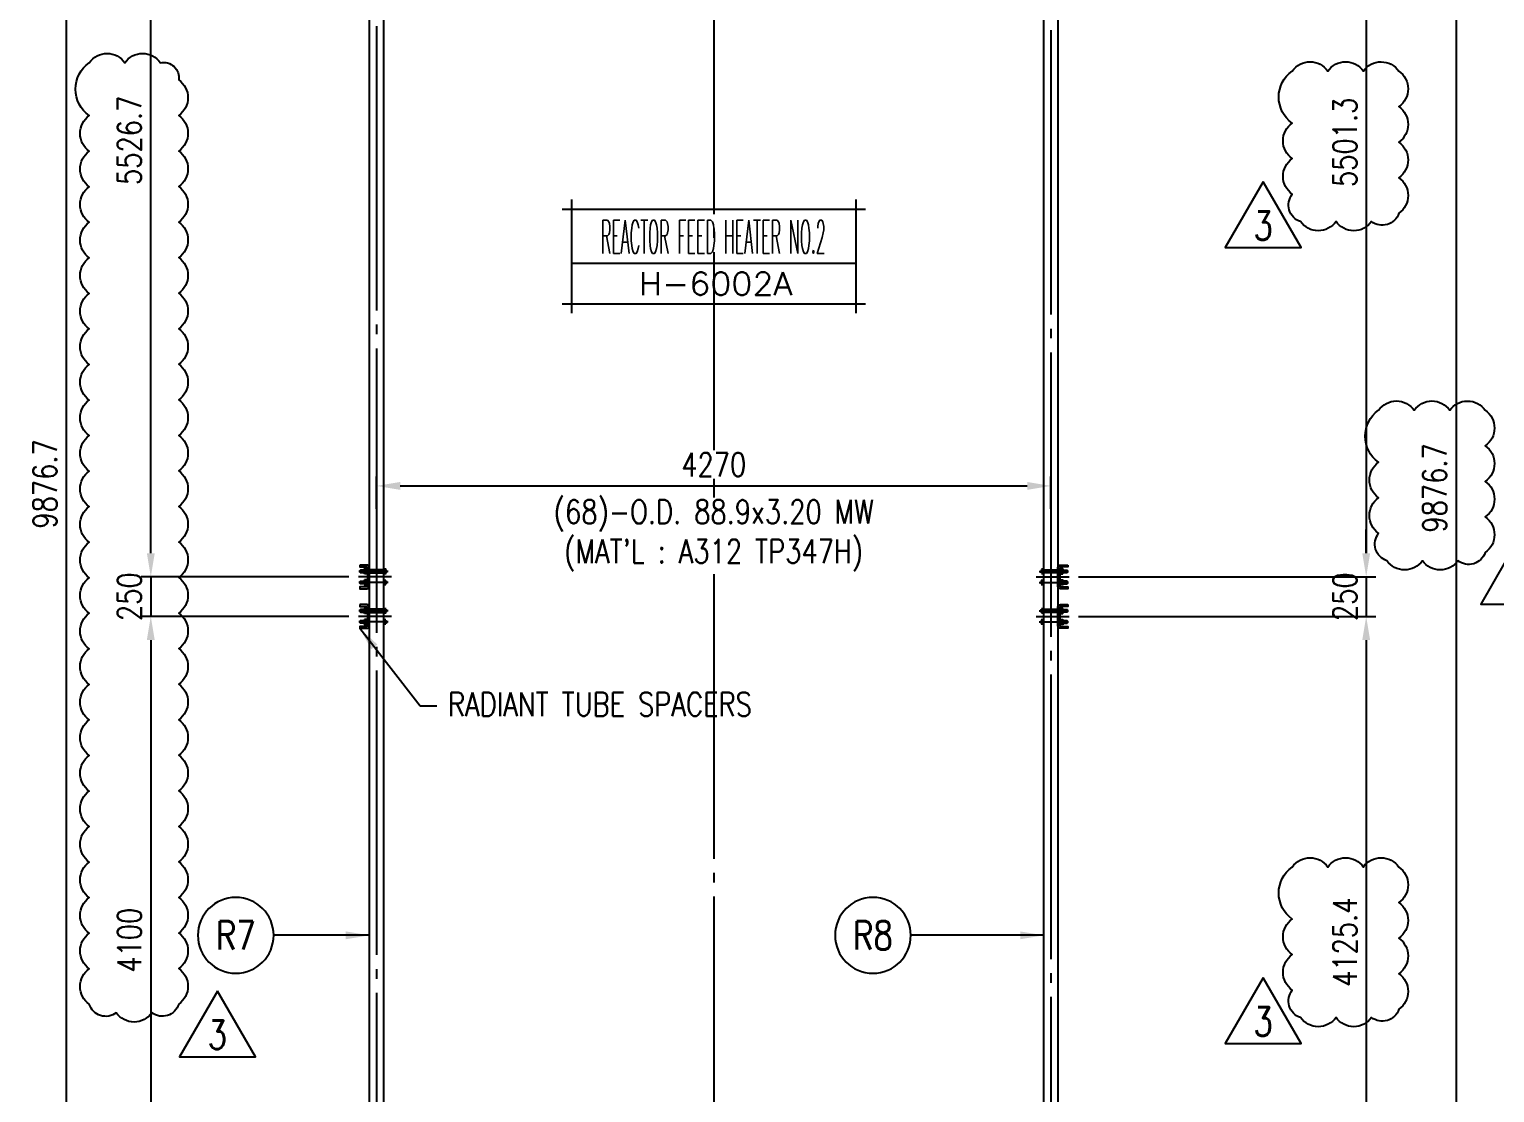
# Model space of a CAD drawing. Header units: millimetres. Extents: x 0 to 91981, y -132907 to 77676.
# Drawn here: x 21281 to 30559, y 50352 to 57083 of the extents above; entities that cross this region are included whole.
import ezdxf
from ezdxf.enums import TextEntityAlignment as Align

# ---------------------------------------------------------------- set-up
doc = ezdxf.new("R2010")
doc.units = ezdxf.units.MM
doc.header["$LTSCALE"] = 60
doc.linetypes.add('JNK-CENTER', pattern=[34, 30, -1.5, 1, -1.5])
for name, color, linetype in [('CEN-R', 1, 'JNK-CENTER'), ('CON-C', 4, 'Continuous'), ('CON-G', 3, 'Continuous'), ('CON-W', 7, 'Continuous'), ('CON-Y', 2, 'Continuous'), ('Dim-W', 7, 'Continuous'), ('LOGO-FRAME', 7, 'Continuous'), ('rev-2', 2, 'Continuous'), ('rev-3', 2, 'Continuous'), ('TXT-Y', 2, 'Continuous')]:
    doc.layers.add(name, color=color, linetype=linetype)
doc.layers.add('CONT-G', color=3, linetype='Continuous', lineweight=25)
doc.styles.add('SIMPLEX', font='simplex.shx', dxfattribs={"width": 0.8})
doc.dimstyles.new('DIM60', dxfattribs={"dimscale": 60, "dimtxt": 2.5, "dimasz": 2.5, "dimexe": 1, "dimexo": 1, "dimgap": 1, "dimtad": 1, "dimdsep": 46, "dimtxsty": 'SIMPLEX', "dimcen": 0, "dimclrd": 256, "dimclre": 256, "dimclrt": 2, "dimadec": 1, "dimazin": 2, "dimtfac": 1, "dimtix": 1, "dimtmove": 2, "dimatfit": 2, "dimfxl": 1, "dimarcsym": 1})
doc.dimstyles.new('DIM_60', dxfattribs={"dimscale": 60, "dimtxt": 2.5, "dimasz": 2.5, "dimexe": 1, "dimexo": 1, "dimgap": 1, "dimtad": 1, "dimdec": 4, "dimdsep": 46, "dimtxsty": 'SIMPLEX', "dimcen": 2.5, "dimclrd": 7, "dimclre": 7, "dimclrt": 2, "dimadec": 4, "dimazin": 2, "dimtfac": 1, "dimtdec": 4, "dimtmove": 0, "dimatfit": 2, "dimfxl": 0.18, "dimtolj": 1, "dimtzin": 0, "dimarcsym": 1})

# ---------------------------------------------------------------- blocks, each defined once
blk = doc.blocks.new('*D884')
at = {"layer": 'DEFPOINTS', "color": 0, "transparency": 16777216}
for p in [(23435.3, 59143.4), (21514.7, 49266.7), (23435.3, 49266.7)]:
    blk.add_point(p, dxfattribs=at)
at = {"layer": 'Dim-W', "linetype": 'ByBlock', "lineweight": -2, "transparency": 16777216}
for p, q in [((23375.3, 59143.4), (21454.7, 59143.4)), ((21514.7, 58993.4), (21514.7, 49416.7)), ((23375.3, 49266.7), (21454.7, 49266.7))]:
    blk.add_line(p, q, dxfattribs=at)
at = {"layer": 'Dim-W', "transparency": 16777216}
for points in [[(21489.7, 58993.4), (21539.7, 58993.4), (21514.7, 59143.4)], [(21489.7, 49416.7), (21539.7, 49416.7), (21514.7, 49266.7)]]:
    blk.add_solid(points, dxfattribs=at)
at = {"layer": 'Dim-W', "color": 2, "transparency": 16777216, "insert": (21379.7, 54205), "char_height": 150, "attachment_point": 5, "rotation": 90, "style": 'SIMPLEX'}
blk.add_mtext('9876.7', dxfattribs=at)
blk = doc.blocks.new('*D888')
at = {"layer": 'DEFPOINTS', "color": 0, "transparency": 16777216}
for p in [(27749.7, 54192.6), (23479.7, 53988.6), (27749.7, 53988.6)]:
    blk.add_point(p, dxfattribs=at)
at = {"layer": 'Dim-W', "color": 7, "linetype": 'ByBlock', "lineweight": -2, "transparency": 16777216}
for p, q in [((23479.7, 54048.6), (23479.7, 54252.6)), ((23629.7, 54192.6), (27599.7, 54192.6)), ((27749.7, 54048.6), (27749.7, 54252.6))]:
    blk.add_line(p, q, dxfattribs=at)
at = {"layer": 'Dim-W', "color": 7, "transparency": 16777216}
for points in [[(23629.7, 54217.6), (23629.7, 54167.6), (23479.7, 54192.6)], [(27599.7, 54217.6), (27599.7, 54167.6), (27749.7, 54192.6)]]:
    blk.add_solid(points, dxfattribs=at)
at = {"layer": 'Dim-W', "color": 2, "transparency": 16777216, "insert": (25614.7, 53879), "char_height": 150, "attachment_point": 5, "style": 'SIMPLEX', "bg_fill": 3, "box_fill_scale": 1.1, "bg_fill_color": 256, "bg_fill_true_color": 13158600, "bg_fill_transparency": 0}
blk.add_mtext("\\A1;(68)-O.D. 88.9x3.20 MW\\P(MAT'L : A312 TP347H)", dxfattribs=at)
at = {"layer": 'Dim-W', "color": 2, "transparency": 16777216, "insert": (25614.7, 54327.6), "char_height": 150, "attachment_point": 5, "style": 'SIMPLEX', "bg_fill": 3, "box_fill_scale": 1.1, "bg_fill_color": 256, "bg_fill_true_color": 13158600, "bg_fill_transparency": 0}
blk.add_mtext('\\A1;4270', dxfattribs=at)
blk = doc.blocks.new('_Oblique')
at = {"color": 0, "linetype": 'ByBlock', "lineweight": -2}
blk.add_line((-0.5, -0.5), (0.5, 0.5), dxfattribs=at)
blk = doc.blocks.new('*D890')
at = {"layer": 'DEFPOINTS', "color": 0, "transparency": 16777216}
for p in [(25614.7, 66572.8), (25756.7, 46949.7), (25772.1, 46728.6), (25701.7, 45243.9), (25614.7, 45042.9)]:
    blk.add_point(p, dxfattribs=at)
at = {"layer": 'Dim-W', "color": 7, "linetype": 'ByBlock', "lineweight": -2, "transparency": 16777216}
blk.add_line((25776.3, 46668.7), (25879.6, 45192.1), dxfattribs=at)
blk.add_arc((25614.7, 48979.2), 3736.3, 270, 274, dxfattribs=at)
at = {"layer": 'Dim-W', "color": 7, "lineweight": -2, "transparency": 16777216, "xscale": 150, "yscale": 150, "zscale": 150}
for p, rotation in [((25614.7, 45242.9), 180), ((25875.4, 45252), 3.999999999999986)]:
    blk.add_blockref('_Oblique', p, dxfattribs=dict(at, rotation=rotation))
at = {"layer": 'Dim-W', "color": 2, "transparency": 16777216, "insert": (25742.2, 45380.1), "char_height": 150, "attachment_point": 5, "rotation": 2.02826, "style": 'SIMPLEX'}
blk.add_mtext('\\A1;4°', dxfattribs=at)
blk = doc.blocks.new('*D891')
at = {"layer": 'DEFPOINTS', "color": 0, "transparency": 16777216}
for p in [(25614.7, 66572.8), (25472.8, 46949.7), (25457.4, 46728.6), (25440.9, 45246.9), (25614.7, 45042.9)]:
    blk.add_point(p, dxfattribs=at)
at = {"layer": 'Dim-W', "color": 7, "linetype": 'ByBlock', "lineweight": -2, "transparency": 16777216}
blk.add_line((25453.2, 46668.7), (25349.9, 45192.1), dxfattribs=at)
blk.add_arc((25614.7, 48979.2), 3736.3, 266, 270, dxfattribs=at)
at = {"layer": 'Dim-W', "color": 7, "lineweight": -2, "transparency": 16777216, "xscale": 150, "yscale": 150, "zscale": 150, "rotation": 176.0000000000009}
blk.add_blockref('_Oblique', (25354.1, 45252), dxfattribs=at)
at = {"layer": 'Dim-W', "color": 7, "lineweight": -2, "transparency": 16777216, "xscale": 150, "yscale": 150, "zscale": 150}
blk.add_blockref('_Oblique', (25614.7, 45242.9), dxfattribs=at)
at = {"layer": 'Dim-W', "color": 2, "transparency": 16777216, "insert": (25489.1, 45380.1), "char_height": 150, "attachment_point": 5, "rotation": 358, "style": 'SIMPLEX'}
blk.add_mtext('\\A1;4°', dxfattribs=at)
blk = doc.blocks.new('piec-tag')
at = {"layer": 'CON-Y'}
blk.add_circle((0, 0), 4, dxfattribs=at)
at = {"layer": 'CON-G', "style": 'SIMPLEX', "width": 0.8}
blk.add_attdef('P.N', text='', height=3, dxfattribs=at).set_placement((0, 0), align=Align.MIDDLE)
at = {"layer": 'CON-G', "style": 'SIMPLEX', "width": 0.8, "flags": 1}
blk.add_attdef('BOM', (4.48, -3.74), '', height=2.5, dxfattribs=at)
blk = doc.blocks.new('NAMETAG')
at = {"layer": 'CON-W'}
for p, q in [((-16, 0), (16, 0)), ((-15, 1), (-15, -11)), ((15, 1), (15, -11)), ((-15, -5.7), (15, -5.7)), ((-16, -10), (16, -10))]:
    blk.add_line(p, q, dxfattribs=at)
at = {"layer": 'CON-C', "style": 'SIMPLEX', "width": 0.8}
blk.add_attdef('HEATER', text='', height=3.5, dxfattribs=at).set_placement((-0.04, -4.68), align=Align.CENTER)
at = {"layer": 'CON-G', "style": 'SIMPLEX', "width": 0.992635}
blk.add_attdef('NO.\\H-0000-0', text='', height=2.4, dxfattribs=at).set_placement((-13.7, -9.08), (13.64, -9.08), align=Align.FIT)
blk = doc.blocks.new('revmark')
at = {"layer": 'rev-2'}
blk.add_lwpolyline([(0, 0), (-4, -6.93), (4, -6.93)], close=True, dxfattribs=at)
at = {"layer": 'rev-2', "style": 'SIMPLEX', "width": 0.8}
blk.add_attdef('REVMARK', text='', height=3, dxfattribs=at).set_placement((0, -4.62), align=Align.MIDDLE_CENTER)
blk = doc.blocks.new('*D1025')
at = {"layer": 'DEFPOINTS', "color": 0, "transparency": 16777216}
for p in [(27794.2, 59118), (27794.2, 49241.3), (30314.7, 49241.3)]:
    blk.add_point(p, dxfattribs=at)
at = {"layer": 'Dim-W', "linetype": 'ByBlock', "lineweight": -2, "transparency": 16777216}
for p, q in [((27854.2, 59118), (30374.7, 59118)), ((30314.7, 58968), (30314.7, 49391.3)), ((27854.2, 49241.3), (30374.7, 49241.3))]:
    blk.add_line(p, q, dxfattribs=at)
at = {"layer": 'Dim-W', "transparency": 16777216}
for points in [[(30289.7, 58968), (30339.7, 58968), (30314.7, 59118)], [(30289.7, 49391.3), (30339.7, 49391.3), (30314.7, 49241.3)]]:
    blk.add_solid(points, dxfattribs=at)
at = {"layer": 'Dim-W', "color": 2, "transparency": 16777216, "insert": (30179.7, 54179.6), "char_height": 150, "attachment_point": 5, "rotation": 90, "style": 'SIMPLEX'}
blk.add_mtext('9876.7', dxfattribs=at)
blk = doc.blocks.new('*D1026')
at = {"layer": 'DEFPOINTS', "color": 0, "transparency": 16777216}
for p in [(27794.2, 59118), (27864.5, 53616.7), (29745.9, 53616.7)]:
    blk.add_point(p, dxfattribs=at)
at = {"layer": 'Dim-W', "linetype": 'ByBlock', "lineweight": -2, "transparency": 16777216}
for p, q in [((27854.2, 59118), (29805.9, 59118)), ((29745.9, 58968), (29745.9, 53766.7)), ((27924.5, 53616.7), (29805.9, 53616.7))]:
    blk.add_line(p, q, dxfattribs=at)
at = {"layer": 'Dim-W', "transparency": 16777216}
for points in [[(29720.9, 58968), (29770.9, 58968), (29745.9, 59118)], [(29720.9, 53766.7), (29770.9, 53766.7), (29745.9, 53616.7)]]:
    blk.add_solid(points, dxfattribs=at)
at = {"layer": 'Dim-W', "color": 2, "transparency": 16777216, "insert": (29610.9, 56367.3), "char_height": 150, "attachment_point": 5, "rotation": 90, "style": 'SIMPLEX'}
blk.add_mtext('5501.3', dxfattribs=at)
blk = doc.blocks.new('*D1027')
at = {"layer": 'DEFPOINTS', "color": 0, "transparency": 16777216}
for p in [(27864.5, 53616.7), (27864.5, 53366.7), (29745.9, 53366.7)]:
    blk.add_point(p, dxfattribs=at)
at = {"layer": 'Dim-W', "linetype": 'ByBlock', "lineweight": -2, "transparency": 16777216}
for p, q in [((29745.9, 53766.7), (29745.9, 53916.7)), ((27924.5, 53616.7), (29805.9, 53616.7)), ((29745.9, 53616.7), (29745.9, 53366.7)), ((27924.5, 53366.7), (29805.9, 53366.7)), ((29745.9, 53216.7), (29745.9, 53066.7))]:
    blk.add_line(p, q, dxfattribs=at)
at = {"layer": 'Dim-W', "transparency": 16777216}
for points in [[(29720.9, 53766.7), (29770.9, 53766.7), (29745.9, 53616.7)], [(29720.9, 53216.7), (29770.9, 53216.7), (29745.9, 53366.7)]]:
    blk.add_solid(points, dxfattribs=at)
at = {"layer": 'Dim-W', "color": 2, "transparency": 16777216, "insert": (29610.9, 53491.7), "char_height": 150, "attachment_point": 5, "rotation": 90, "style": 'SIMPLEX'}
blk.add_mtext('250', dxfattribs=at)
blk = doc.blocks.new('*D1028')
at = {"layer": 'DEFPOINTS', "color": 0, "transparency": 16777216}
for p in [(27864.5, 53366.7), (27794.2, 49241.3), (29745.9, 49241.3)]:
    blk.add_point(p, dxfattribs=at)
at = {"layer": 'Dim-W', "linetype": 'ByBlock', "lineweight": -2, "transparency": 16777216}
for p, q in [((27924.5, 53366.7), (29805.9, 53366.7)), ((29745.9, 53216.7), (29745.9, 49391.3)), ((27854.2, 49241.3), (29805.9, 49241.3))]:
    blk.add_line(p, q, dxfattribs=at)
at = {"layer": 'Dim-W', "transparency": 16777216}
for points in [[(29720.9, 53216.7), (29770.9, 53216.7), (29745.9, 53366.7)], [(29720.9, 49391.3), (29770.9, 49391.3), (29745.9, 49241.3)]]:
    blk.add_solid(points, dxfattribs=at)
at = {"layer": 'Dim-W', "color": 2, "transparency": 16777216, "insert": (29610.9, 51304), "char_height": 150, "attachment_point": 5, "rotation": 90, "style": 'SIMPLEX'}
blk.add_mtext('4125.4', dxfattribs=at)
blk = doc.blocks.new('*D1029')
at = {"layer": 'DEFPOINTS', "color": 0, "transparency": 16777216}
for p in [(22050.5, 59143.4), (23435.3, 59143.4), (23365, 53616.7)]:
    blk.add_point(p, dxfattribs=at)
at = {"layer": 'Dim-W', "linetype": 'ByBlock', "lineweight": -2, "transparency": 16777216}
for p, q in [((23375.3, 59143.4), (21990.5, 59143.4)), ((22050.5, 53766.7), (22050.5, 58993.4)), ((23305, 53616.7), (21990.5, 53616.7))]:
    blk.add_line(p, q, dxfattribs=at)
at = {"layer": 'Dim-W', "transparency": 16777216}
for points in [[(22025.5, 58993.4), (22075.5, 58993.4), (22050.5, 59143.4)], [(22025.5, 53766.7), (22075.5, 53766.7), (22050.5, 53616.7)]]:
    blk.add_solid(points, dxfattribs=at)
at = {"layer": 'Dim-W', "color": 2, "transparency": 16777216, "insert": (21915.5, 56380), "char_height": 150, "attachment_point": 5, "rotation": 90, "style": 'SIMPLEX'}
blk.add_mtext('5526.7', dxfattribs=at)
blk = doc.blocks.new('*D1030')
at = {"layer": 'DEFPOINTS', "color": 0, "transparency": 16777216}
for p in [(23365, 53616.7), (22050.5, 53366.7), (23365, 53366.7)]:
    blk.add_point(p, dxfattribs=at)
at = {"layer": 'Dim-W', "linetype": 'ByBlock', "lineweight": -2, "transparency": 16777216}
for p, q in [((22050.5, 53766.7), (22050.5, 53916.7)), ((23305, 53616.7), (21990.5, 53616.7)), ((22050.5, 53616.7), (22050.5, 53366.7)), ((23305, 53366.7), (21990.5, 53366.7)), ((22050.5, 53216.7), (22050.5, 53066.7))]:
    blk.add_line(p, q, dxfattribs=at)
at = {"layer": 'Dim-W', "transparency": 16777216}
for points in [[(22025.5, 53766.7), (22075.5, 53766.7), (22050.5, 53616.7)], [(22025.5, 53216.7), (22075.5, 53216.7), (22050.5, 53366.7)]]:
    blk.add_solid(points, dxfattribs=at)
at = {"layer": 'Dim-W', "color": 2, "transparency": 16777216, "insert": (21915.5, 53491.7), "char_height": 150, "attachment_point": 5, "rotation": 90, "style": 'SIMPLEX'}
blk.add_mtext('250', dxfattribs=at)
blk = doc.blocks.new('*D1031')
at = {"layer": 'DEFPOINTS', "color": 0, "transparency": 16777216}
for p in [(23365, 53366.7), (22050.5, 49266.7), (23435.3, 49266.7)]:
    blk.add_point(p, dxfattribs=at)
at = {"layer": 'Dim-W', "linetype": 'ByBlock', "lineweight": -2, "transparency": 16777216}
for p, q in [((23305, 53366.7), (21990.5, 53366.7)), ((22050.5, 53216.7), (22050.5, 49416.7)), ((23375.3, 49266.7), (21990.5, 49266.7))]:
    blk.add_line(p, q, dxfattribs=at)
at = {"layer": 'Dim-W', "transparency": 16777216}
for points in [[(22025.5, 53216.7), (22075.5, 53216.7), (22050.5, 53366.7)], [(22025.5, 49416.7), (22075.5, 49416.7), (22050.5, 49266.7)]]:
    blk.add_solid(points, dxfattribs=at)
at = {"layer": 'Dim-W', "color": 2, "transparency": 16777216, "insert": (21915.5, 51316.7), "char_height": 150, "attachment_point": 5, "rotation": 90, "style": 'SIMPLEX'}
blk.add_mtext('4100', dxfattribs=at)

msp = doc.modelspace()

# ---------------------------------------------------------------- linework, layer by layer
at = {"layer": 'CEN-R'}
for p, q in [((25614.73776, 63832.9815), (25614.73776, 44836.14365)), ((23479.73776, 59143.40157), (23479.73776, 49266.62512)), ((27749.73776, 59118.00157), (27749.73776, 49266.62512)), ((23553.74359, 53651.65157), (23367.83534, 53651.65157)), ((23534.18777, 53671.04879), (23534.18777, 53632.25436)), ((27675.73194, 53651.65157), (27861.64018, 53651.65157)), ((27695.28776, 53671.04879), (27695.28776, 53632.25436)), ((23573.93505, 53616.65157), (23364.99239, 53616.65157)), ((23553.74359, 53581.65157), (23367.83534, 53581.65157)), ((23534.18777, 53562.25436), (23534.18777, 53601.04879)), ((27655.54048, 53616.65157), (27864.48313, 53616.65157)), ((27675.73194, 53581.65157), (27861.64018, 53581.65157)), ((27695.28776, 53562.25436), (27695.28776, 53601.04879)), ((23573.93505, 53366.65157), (23364.99239, 53366.65157)), ((23553.74359, 53401.65157), (23367.83534, 53401.65157)), ((23534.18777, 53421.04879), (23534.18777, 53382.25436)), ((23534.18777, 53312.25436), (23534.18777, 53351.04879)), ((27655.54048, 53366.65157), (27864.48313, 53366.65157)), ((27675.73194, 53401.65157), (27861.64018, 53401.65157)), ((27695.28776, 53421.04879), (27695.28776, 53382.25436)), ((27695.28776, 53312.25436), (27695.28776, 53351.04879)), ((23553.74359, 53331.65157), (23367.83534, 53331.65157)), ((27675.73194, 53331.65157), (27861.64018, 53331.65157))]:
    msp.add_line(p, q, dxfattribs=at)
at = {"layer": 'CON-G'}
for p, q in [((23377.68776, 53643.65157), (23377.68776, 53659.65157)), ((23398.16776, 53643.65157), (23398.16776, 53659.65157)), ((23402.28776, 53663.5591), (23402.28776, 53639.74405)), ((23403.7777, 53659.65157), (23416.79782, 53659.65157)), ((23403.7777, 53643.65157), (23416.79782, 53643.65157)), ((23418.28776, 53663.5591), (23418.28776, 53639.74405)), ((27811.18776, 53663.5591), (27811.18776, 53639.74405)), ((27825.69782, 53659.65157), (27812.6777, 53659.65157)), ((27825.69782, 53643.65157), (27812.6777, 53643.65157)), ((27827.18776, 53663.5591), (27827.18776, 53639.74405)), ((27831.30776, 53643.65157), (27831.30776, 53659.65157)), ((27851.78776, 53643.65157), (27851.78776, 53659.65157)), ((23377.68776, 53589.65157), (23377.68776, 53573.65157)), ((23398.16776, 53589.65157), (23398.16776, 53573.65157)), ((23402.28776, 53569.74405), (23402.28776, 53593.5591)), ((23403.7777, 53589.65157), (23416.79782, 53589.65157)), ((23403.7777, 53573.65157), (23416.79782, 53573.65157)), ((23418.28776, 53569.74405), (23418.28776, 53593.5591)), ((27811.18776, 53569.74405), (27811.18776, 53593.5591)), ((27825.69782, 53589.65157), (27812.6777, 53589.65157)), ((27825.69782, 53573.65157), (27812.6777, 53573.65157)), ((27827.18776, 53569.74405), (27827.18776, 53593.5591)), ((27831.30776, 53589.65157), (27831.30776, 53573.65157)), ((27851.78776, 53589.65157), (27851.78776, 53573.65157)), ((23377.68776, 53393.65157), (23377.68776, 53409.65157)), ((23398.16776, 53393.65157), (23398.16776, 53409.65157)), ((23402.28776, 53413.5591), (23402.28776, 53389.74405)), ((23403.7777, 53409.65157), (23416.79782, 53409.65157)), ((23403.7777, 53393.65157), (23416.79782, 53393.65157)), ((23418.28776, 53413.5591), (23418.28776, 53389.74405)), ((27811.18776, 53413.5591), (27811.18776, 53389.74405)), ((27825.69782, 53409.65157), (27812.6777, 53409.65157)), ((27825.69782, 53393.65157), (27812.6777, 53393.65157)), ((27827.18776, 53413.5591), (27827.18776, 53389.74405)), ((27831.30776, 53393.65157), (27831.30776, 53409.65157)), ((27851.78776, 53393.65157), (27851.78776, 53409.65157)), ((23377.68776, 53339.65157), (23377.68776, 53323.65157)), ((23398.16776, 53339.65157), (23398.16776, 53323.65157)), ((23402.28776, 53319.74405), (23402.28776, 53343.5591)), ((23403.7777, 53339.65157), (23416.79782, 53339.65157)), ((23403.7777, 53323.65157), (23416.79782, 53323.65157)), ((23418.28776, 53319.74405), (23418.28776, 53343.5591)), ((27811.18776, 53319.74405), (27811.18776, 53343.5591)), ((27825.69782, 53339.65157), (27812.6777, 53339.65157)), ((27825.69782, 53323.65157), (27812.6777, 53323.65157)), ((27827.18776, 53319.74405), (27827.18776, 53343.5591)), ((27831.30776, 53339.65157), (27831.30776, 53323.65157)), ((27851.78776, 53339.65157), (27851.78776, 53323.65157))]:
    msp.add_line(p, q, dxfattribs=at)
for points in [[(23373.28776, 53691.65157), (23373.28776, 53679.65157), (23418.28776, 53679.65157, -0.4142135624), (23423.28776, 53674.65157), (23423.28776, 53558.65157, -0.4142135624), (23418.28776, 53553.65157), (23373.28776, 53553.65157), (23373.28776, 53541.65157), (23418.28776, 53541.65157, 0.4142135624), (23435.28776, 53558.65157), (23435.28776, 53674.65157, 0.4142135624), (23418.28776, 53691.65157)], [(23403.7777, 53635.65157, -0.3726589127), (23403.7777, 53643.65157, -0.1862420053), (23403.7777, 53659.65157, -0.3726589127), (23403.7777, 53667.65157), (23416.79782, 53667.65157, -0.3726589127), (23416.79782, 53659.65157, -0.1862420053), (23416.79782, 53643.65157, -0.3726589127), (23416.79782, 53635.65157)], [(27856.18776, 53691.65157), (27856.18776, 53679.65157), (27811.18776, 53679.65157, 0.4142135624), (27806.18776, 53674.65157), (27806.18776, 53558.65157, 0.4142135624), (27811.18776, 53553.65157), (27856.18776, 53553.65157), (27856.18776, 53541.65157), (27811.18776, 53541.65157, -0.4142135624), (27794.18776, 53558.65157), (27794.18776, 53674.65157, -0.4142135624), (27811.18776, 53691.65157)], [(27825.69782, 53635.65157, 0.3726589127), (27825.69782, 53643.65157, 0.1862420053), (27825.69782, 53659.65157, 0.3726589127), (27825.69782, 53667.65157), (27812.6777, 53667.65157, 0.3726589127), (27812.6777, 53659.65157, 0.1862420053), (27812.6777, 53643.65157, 0.3726589127), (27812.6777, 53635.65157)], [(23403.7777, 53597.65157, 0.3726589127), (23403.7777, 53589.65157, 0.1862420053), (23403.7777, 53573.65157, 0.3726589127), (23403.7777, 53565.65157), (23416.79782, 53565.65157, 0.3726589127), (23416.79782, 53573.65157, 0.1862420053), (23416.79782, 53589.65157, 0.3726589127), (23416.79782, 53597.65157)], [(27825.69782, 53597.65157, -0.3726589127), (27825.69782, 53589.65157, -0.1862420053), (27825.69782, 53573.65157, -0.3726589127), (27825.69782, 53565.65157), (27812.6777, 53565.65157, -0.3726589127), (27812.6777, 53573.65157, -0.1862420053), (27812.6777, 53589.65157, -0.3726589127), (27812.6777, 53597.65157)], [(23373.28776, 53441.65157), (23373.28776, 53429.65157), (23418.28776, 53429.65157, -0.4142135624), (23423.28776, 53424.65157), (23423.28776, 53308.65157, -0.4142135624), (23418.28776, 53303.65157), (23373.28776, 53303.65157), (23373.28776, 53291.65157), (23418.28776, 53291.65157, 0.4142135624), (23435.28776, 53308.65157), (23435.28776, 53424.65157, 0.4142135624), (23418.28776, 53441.65157)], [(23403.7777, 53385.65157, -0.3726589127), (23403.7777, 53393.65157, -0.1862420053), (23403.7777, 53409.65157, -0.3726589127), (23403.7777, 53417.65157), (23416.79782, 53417.65157, -0.3726589127), (23416.79782, 53409.65157, -0.1862420053), (23416.79782, 53393.65157, -0.3726589127), (23416.79782, 53385.65157)], [(27856.18776, 53441.65157), (27856.18776, 53429.65157), (27811.18776, 53429.65157, 0.4142135624), (27806.18776, 53424.65157), (27806.18776, 53308.65157, 0.4142135624), (27811.18776, 53303.65157), (27856.18776, 53303.65157), (27856.18776, 53291.65157), (27811.18776, 53291.65157, -0.4142135624), (27794.18776, 53308.65157), (27794.18776, 53424.65157, -0.4142135624), (27811.18776, 53441.65157)], [(27825.69782, 53385.65157, 0.3726589127), (27825.69782, 53393.65157, 0.1862420053), (27825.69782, 53409.65157, 0.3726589127), (27825.69782, 53417.65157), (27812.6777, 53417.65157, 0.3726589127), (27812.6777, 53409.65157, 0.1862420053), (27812.6777, 53393.65157, 0.3726589127), (27812.6777, 53385.65157)], [(23403.7777, 53347.65157, 0.3726589127), (23403.7777, 53339.65157, 0.1862420053), (23403.7777, 53323.65157, 0.3726589127), (23403.7777, 53315.65157), (23416.79782, 53315.65157, 0.3726589127), (23416.79782, 53323.65157, 0.1862420053), (23416.79782, 53339.65157, 0.3726589127), (23416.79782, 53347.65157)], [(27825.69782, 53347.65157, -0.3726589127), (27825.69782, 53339.65157, -0.1862420053), (27825.69782, 53323.65157, -0.3726589127), (27825.69782, 53315.65157), (27812.6777, 53315.65157, -0.3726589127), (27812.6777, 53323.65157, -0.1862420053), (27812.6777, 53339.65157, -0.3726589127), (27812.6777, 53347.65157)]]:
    msp.add_lwpolyline(points, format="xyb", close=True, dxfattribs=at)
at = {"layer": 'CON-G', "color": 7}
for points in [[(23400.93904, 53659.65157), (23398.16776, 53658.05157), (23376.08776, 53658.05157)], [(23400.93904, 53643.65157), (23398.16776, 53645.25157), (23376.08776, 53645.25157)], [(27828.53648, 53659.65157), (27831.30776, 53658.05157), (27853.38776, 53658.05157)], [(27828.53648, 53643.65157), (27831.30776, 53645.25157), (27853.38776, 53645.25157)], [(23400.93904, 53589.65157), (23398.16776, 53588.05157), (23376.08776, 53588.05157)], [(23400.93904, 53573.65157), (23398.16776, 53575.25157), (23376.08776, 53575.25157)], [(27828.53648, 53589.65157), (27831.30776, 53588.05157), (27853.38776, 53588.05157)], [(27828.53648, 53573.65157), (27831.30776, 53575.25157), (27853.38776, 53575.25157)], [(23400.93904, 53409.65157), (23398.16776, 53408.05157), (23376.08776, 53408.05157)], [(23400.93904, 53393.65157), (23398.16776, 53395.25157), (23376.08776, 53395.25157)], [(27828.53648, 53409.65157), (27831.30776, 53408.05157), (27853.38776, 53408.05157)], [(27828.53648, 53393.65157), (27831.30776, 53395.25157), (27853.38776, 53395.25157)], [(23400.93904, 53339.65157), (23398.16776, 53338.05157), (23376.08776, 53338.05157)], [(23400.93904, 53323.65157), (23398.16776, 53325.25157), (23376.08776, 53325.25157)], [(27828.53648, 53339.65157), (27831.30776, 53338.05157), (27853.38776, 53338.05157)], [(27828.53648, 53323.65157), (27831.30776, 53325.25157), (27853.38776, 53325.25157)]]:
    msp.add_lwpolyline(points, dxfattribs=at)
at = {"layer": 'CON-G'}
for points in [[(23402.28776, 53659.65157), (23377.68776, 53659.65157), (23376.08776, 53658.05157), (23376.08776, 53645.25157), (23377.68776, 53643.65157), (23402.28776, 53643.65157)], [(27827.18776, 53659.65157), (27851.78776, 53659.65157), (27853.38776, 53658.05157), (27853.38776, 53645.25157), (27851.78776, 53643.65157), (27827.18776, 53643.65157)], [(23402.28776, 53573.65157), (23377.68776, 53573.65157), (23376.08776, 53575.25157), (23376.08776, 53588.05157), (23377.68776, 53589.65157), (23402.28776, 53589.65157)], [(27827.18776, 53573.65157), (27851.78776, 53573.65157), (27853.38776, 53575.25157), (27853.38776, 53588.05157), (27851.78776, 53589.65157), (27827.18776, 53589.65157)], [(23402.28776, 53409.65157), (23377.68776, 53409.65157), (23376.08776, 53408.05157), (23376.08776, 53395.25157), (23377.68776, 53393.65157), (23402.28776, 53393.65157)], [(27827.18776, 53409.65157), (27851.78776, 53409.65157), (27853.38776, 53408.05157), (27853.38776, 53395.25157), (27851.78776, 53393.65157), (27827.18776, 53393.65157)], [(23402.28776, 53323.65157), (23377.68776, 53323.65157), (23376.08776, 53325.25157), (23376.08776, 53338.05157), (23377.68776, 53339.65157), (23402.28776, 53339.65157)], [(27827.18776, 53323.65157), (27851.78776, 53323.65157), (27853.38776, 53325.25157), (27853.38776, 53338.05157), (27851.78776, 53339.65157), (27827.18776, 53339.65157)]]:
    msp.add_lwpolyline(points, dxfattribs=at)
for points in [[(23418.28776, 53634.65157), (23423.28776, 53634.65157), (23423.28776, 53668.65157), (23418.28776, 53668.65157)], [(27811.18776, 53634.65157), (27806.18776, 53634.65157), (27806.18776, 53668.65157), (27811.18776, 53668.65157)], [(23418.28776, 53598.65157), (23423.28776, 53598.65157), (23423.28776, 53564.65157), (23418.28776, 53564.65157)], [(27811.18776, 53598.65157), (27806.18776, 53598.65157), (27806.18776, 53564.65157), (27811.18776, 53564.65157)], [(23418.28776, 53384.65157), (23423.28776, 53384.65157), (23423.28776, 53418.65157), (23418.28776, 53418.65157)], [(27811.18776, 53384.65157), (27806.18776, 53384.65157), (27806.18776, 53418.65157), (27811.18776, 53418.65157)], [(23418.28776, 53348.65157), (23423.28776, 53348.65157), (23423.28776, 53314.65157), (23418.28776, 53314.65157)], [(27811.18776, 53348.65157), (27806.18776, 53348.65157), (27806.18776, 53314.65157), (27811.18776, 53314.65157)]]:
    msp.add_lwpolyline(points, close=True, dxfattribs=at)
for points in [[(23435.28776, 53641.65157), (23534.18777, 53641.65157, 1), (23534.18777, 53661.65157), (23435.28776, 53661.65157)], [(27794.18776, 53641.65157), (27695.28776, 53641.65157, -1), (27695.28776, 53661.65157), (27794.18776, 53661.65157)], [(23524.18777, 53591.65157), (23534.18777, 53591.65157, -1), (23534.18777, 53571.65157), (23524.18777, 53571.65157)], [(27705.28776, 53591.65157), (27695.28776, 53591.65157, 1), (27695.28776, 53571.65157), (27705.28776, 53571.65157)], [(23435.28776, 53391.65157), (23534.18777, 53391.65157, 1), (23534.18777, 53411.65157), (23435.28776, 53411.65157)], [(27794.18776, 53391.65157), (27695.28776, 53391.65157, -1), (27695.28776, 53411.65157), (27794.18776, 53411.65157)], [(23524.18777, 53341.65157), (23534.18777, 53341.65157, -1), (23534.18777, 53321.65157), (23524.18777, 53321.65157)], [(27705.28776, 53341.65157), (27695.28776, 53341.65157, 1), (27695.28776, 53321.65157), (27705.28776, 53321.65157)]]:
    msp.add_lwpolyline(points, format="xyb", dxfattribs=at)
at = {"layer": 'CONT-G'}
msp.add_lwpolyline([(23435.28776, 49266.65157), (23435.28776, 59143.40157), (23524.18776, 59143.40157), (23524.18776, 49266.65157)], close=True, dxfattribs=at)
at = {"layer": 'rev-3'}
for points in [[(21661.12106, 56871.32447, -0.52056705), (21886.12106, 56871.32447, -0.52056705), (22111.12106, 56871.32447, -0.52056705), (22227.35183, 56762.55524, -0.52056705), (22227.35183, 56537.55524, -0.52056705), (22227.35183, 56312.55524, -0.52056705), (22227.35183, 56087.55524, -0.52056705), (22227.35183, 55862.55524, -0.52056705), (22227.35183, 55637.55524, -0.52056705), (22227.35183, 55412.55524, -0.52056705), (22227.35183, 55187.55524, -0.52056705), (22227.35183, 54962.55524, -0.52056705), (22227.35183, 54737.55524, -0.52056705), (22227.35183, 54512.55524, -0.52056705), (22227.35183, 54287.55524, -0.52056705), (22227.35183, 54062.55524, -0.52056705), (22227.35183, 53837.55524, -0.52056705), (22227.35183, 53612.55524, -0.52056705), (22227.35183, 53387.55524, -0.52056705), (22227.35183, 53162.55524, -0.52056705), (22227.35183, 52937.55524, -0.52056705), (22227.35183, 52712.55524, -0.52056705), (22227.35183, 52487.55524, -0.52056705), (22227.35183, 52262.55524, -0.52056705), (22227.35183, 52037.55524, -0.52056705), (22227.35183, 51812.55524, -0.52056705), (22227.35183, 51587.55524, -0.52056705), (22227.35183, 51362.55524, -0.52056705), (22227.35183, 51137.55524, -0.52056705), (22227.35183, 50912.55524, -0.52056705), (22057.30722, 50857.59986, -0.52056705), (21832.30722, 50857.59986, -0.52056705), (21661.12106, 50911.4137, -0.52056705), (21661.12106, 51136.4137, -0.52056705), (21661.12106, 51361.4137, -0.52056705), (21661.12106, 51586.4137, -0.52056705), (21661.12106, 51811.4137, -0.52056705), (21661.12106, 52036.4137, -0.52056705), (21661.12106, 52261.4137, -0.52056705), (21661.12106, 52486.4137, -0.52056705), (21661.12106, 52711.4137, -0.52056705), (21661.12106, 52936.4137, -0.52056705), (21661.12106, 53161.4137, -0.52056705), (21661.12106, 53386.4137, -0.52056705), (21661.12106, 53611.4137, -0.52056705), (21661.12106, 53836.4137, -0.52056705), (21661.12106, 54061.4137, -0.52056705), (21661.12106, 54286.4137, -0.52056705), (21661.12106, 54511.4137, -0.52056705), (21661.12106, 54736.4137, -0.52056705), (21661.12106, 54961.4137, -0.52056705), (21661.12106, 55186.4137, -0.52056705), (21661.12106, 55411.4137, -0.52056705), (21661.12106, 55636.4137, -0.52056705), (21661.12106, 55861.4137, -0.52056705), (21661.12106, 56086.4137, -0.52056705), (21661.12106, 56311.4137, -0.52056705), (21661.12106, 56536.4137, -0.52056705)], [(29277.85031, 56818.66731, -0.52056705), (29502.85031, 56818.66731, -0.52056705), (29727.85031, 56818.66731, -0.52056705), (29952.60605, 56818.42305, -0.52056705), (29952.60605, 56593.42305, -0.52056705), (29952.60605, 56368.42305, -0.52056705), (29952.60605, 56143.42305, -0.52056705), (29952.60605, 55918.42305, -0.52056705), (29779.68665, 55866.34245, -0.52056705), (29554.68665, 55866.34245, -0.52056705), (29329.68665, 55866.34245, -0.52056705), (29277.85031, 56039.50611, -0.52056705), (29277.85031, 56264.50611, -0.52056705), (29277.85031, 56489.50611, -0.52056705)], [(29824.8137, 54671.683, -0.52056705), (30049.8137, 54671.683, -0.52056705), (30274.8137, 54671.683, -0.52056705), (30499.56944, 54671.43875, -0.52056705), (30499.56944, 54446.43875, -0.52056705), (30499.56944, 54221.43875, -0.52056705), (30499.56944, 53996.43875, -0.52056705), (30499.56944, 53771.43875, -0.52056705), (30326.65004, 53719.35815, -0.52056705), (30101.65004, 53719.35815, -0.52056705), (29876.65004, 53719.35815, -0.52056705), (29824.8137, 53892.52181, -0.52056705), (29824.8137, 54117.52181, -0.52056705), (29824.8137, 54342.52181, -0.52056705)], [(29277.85031, 51780.27432, -0.52056705), (29502.85031, 51780.27432, -0.52056705), (29727.85031, 51780.27432, -0.52056705), (29952.60605, 51780.03006, -0.52056705), (29952.60605, 51555.03006, -0.52056705), (29952.60605, 51330.03006, -0.52056705), (29952.60605, 51105.03006, -0.52056705), (29952.60605, 50880.03006, -0.52056705), (29779.68665, 50827.94947, -0.52056705), (29554.68665, 50827.94947, -0.52056705), (29329.68665, 50827.94947, -0.52056705), (29277.85031, 51001.11313, -0.52056705), (29277.85031, 51226.11313, -0.52056705), (29277.85031, 51451.11313, -0.52056705)]]:
    msp.add_lwpolyline(points, format="xyb", close=True, dxfattribs=at)

# ---------------------------------------------------------------- block references
at = {"layer": 'Dim-W'}
ref = msp.add_blockref('piec-tag', (22588.63466, 51347.85248), dxfattribs=dict(at, xscale=-59.99999999999999, yscale=59.99999999999999, zscale=59.99999999999999, rotation=359.9999989152323))
ref.add_attrib('P.N', 'R7', dxfattribs={"layer": 'CON-G', "height": 180, "rotation": 359.999998915, "style": 'SIMPLEX', "width": 0.8}).set_placement((22588.63466, 51347.85248), align=Align.MIDDLE)
ref = msp.add_blockref('piec-tag', (26622.75933, 51347.85248), dxfattribs=dict(at, xscale=-59.99999999999999, yscale=59.99999999999999, zscale=59.99999999999999, rotation=359.9999989152323))
ref.add_attrib('P.N', 'R8', dxfattribs={"layer": 'CON-G', "height": 180, "rotation": 359.999998915, "style": 'SIMPLEX', "width": 0.8}).set_placement((26622.75933, 51347.85248), align=Align.MIDDLE)
at = {"layer": 'LOGO-FRAME'}
ref = msp.add_blockref('NAMETAG', (25614.73776, 55945.49606), dxfattribs=dict(at, xscale=60, yscale=60, zscale=60))
ref.add_attrib('HEATER', 'REACTOR FEED HEATER NO.2', dxfattribs={"layer": 'CON-C', "height": 210, "style": 'SIMPLEX', "width": 0.35}).set_placement((25612.33776, 55664.69606), align=Align.CENTER)
ref.add_attrib('NO.\\H-0000-0', '   H-6002A   ', dxfattribs={"layer": 'CON-G', "height": 144, "style": 'SIMPLEX', "width": 0.906155}).set_placement((24792.73776, 55400.69606), (26433.13776, 55400.69606), align=Align.FIT)
at = {"layer": 'rev-3'}
ref = msp.add_blockref('revmark', (29093.52689, 56117.73243), dxfattribs=dict(at, xscale=60, yscale=60, zscale=60))
ref.add_attrib('REVMARK', '3', dxfattribs={"height": 180, "style": 'SIMPLEX', "width": 0.8}).set_placement((29093.52689, 55840.60443), align=Align.MIDDLE_CENTER)
ref = msp.add_blockref('revmark', (30711.01553, 53860.76887), dxfattribs=dict(at, xscale=60, yscale=60, zscale=60))
ref.add_attrib('REVMARK', '3', dxfattribs={"height": 180, "style": 'SIMPLEX', "width": 0.8}).set_placement((30711.01553, 53583.64087), align=Align.MIDDLE_CENTER)
ref = msp.add_blockref('revmark', (29093.52689, 51079.33945), dxfattribs=dict(at, xscale=60, yscale=60, zscale=60))
ref.add_attrib('REVMARK', '3', dxfattribs={"height": 180, "style": 'SIMPLEX', "width": 0.8}).set_placement((29093.52689, 50802.21145), align=Align.MIDDLE_CENTER)
ref = msp.add_blockref('revmark', (22472.42477, 50995.40298), dxfattribs=dict(at, xscale=60, yscale=60, zscale=60))
ref.add_attrib('REVMARK', '3', dxfattribs={"height": 180, "style": 'SIMPLEX', "width": 0.8}).set_placement((22472.42477, 50718.27498), align=Align.MIDDLE_CENTER)

# ---------------------------------------------------------------- texts
at = {"layer": 'TXT-Y', "style": 'SIMPLEX', "width": 0.8}
msp.add_text('RADIANT TUBE SPACERS', height=150, dxfattribs=at).set_placement((23932.67534, 52735.78471))

# ---------------------------------------------------------------- dimensions: what is measured, and where the dimension line sits
at = {"layer": 'Dim-W'}
for base, p1, p2, override, picture, middle in [((21514.7377595999, 49266.6515748737), (23435.2877595999, 59143.4015748734), (23435.2877595999, 49266.6515748737), {"dimdec": 1}, '*D884', (21379.7377595999, 54205.0265748736)), ((22050.48173, 53366.65157), (23364.99239, 53616.65157), (23364.99239, 53366.65157), {"dimtmove": 0, "dimatfit": 1}, '*D1030', (21915.48173, 53491.65157)), ((29745.8502, 53366.65157), (27864.48313, 53616.65157), (27864.48313, 53366.65157), {"dimtmove": 0, "dimatfit": 1}, '*D1027', (29610.8502, 53491.65157))]:
    dim = msp.add_linear_dim(base=base, p1=p1, p2=p2, angle=90, dimstyle='DIM60', override=override, dxfattribs=at)
    dim.commit()
    dim.dimension.update_dxf_attribs({"geometry": picture, "text_midpoint": middle})

# ---------------------------------------------------------------- leaders
for points in [[(23435.28776, 51347.85246), (22828.63466, 51347.85248)], [(27705.28776, 51347.85246), (26862.75933, 51347.85248)]]:
    msp.add_leader(points, dimstyle='DIM60', override={"dimgap": 1, "dimtad": 0}, dxfattribs=at)

# ---------------------------------------------------------------- next in the draw order: dimensions: what is measured, and where the dimension line sits
dim = msp.add_linear_dim(base=(27749.73776, 54192.5654), p1=(23479.73776, 53988.59392), p2=(27749.73776, 53988.59392), text="<>\\X(68)-O.D. 88.9x3.20 MW\\P(MAT'L : A312 TP347H)", dimstyle='DIM_60', override={"dimtfill": 1}, dxfattribs=at)
dim.commit()
dim.dimension.update_dxf_attribs({"geometry": '*D888', "text_midpoint": (25614.73776, 54192.5654)})

# ---------------------------------------------------------------- next in the draw order: linework, layer by layer
at = {"layer": 'CONT-G'}
msp.add_lwpolyline([(27705.28776, 49241.25157), (27705.28776, 59118.00157), (27794.18776, 59118.00157), (27794.18776, 49241.25157)], close=True, dxfattribs=at)

# ---------------------------------------------------------------- next in the draw order: dimensions: what is measured, and where the dimension line sits
at = {"layer": 'Dim-W'}
for base, line1, line2, override, picture, middle in [((25440.90634, 45246.93228), ((25472.82151, 46949.6657), (25457.3605, 46728.56297)), ((25614.73776, 66572.8126), (25614.73776, 45042.88631)), {"dimblk1": 'Oblique', "dimblk2": 'Oblique', "dimsah": 1}, '*D891', (25489.05503, 45380.08011)), ((25701.67701, 45243.89794), ((25614.73776, 66572.8126), (25614.73776, 45042.88631)), ((25756.65401, 46949.6657), (25772.11502, 46728.56297)), {"dimjust": 1, "dimblk1": 'Oblique', "dimblk2": 'Oblique', "dimsah": 1}, '*D890', (25742.19568, 45380.14254))]:
    dim = msp.add_angular_dim_2l(base=base, line1=line1, line2=line2, dimstyle='DIM_60', override=override, dxfattribs=at)
    dim.commit()
    dim.dimension.update_dxf_attribs({"geometry": picture, "text_midpoint": middle})
for base, p1, p2, override, picture, middle in [((22050.4817348882, 59143.4015748734), (23364.9923941123, 53616.6515748735), (23435.2877595999, 59143.4015748734), {"dimdec": 1, "dimtmove": 0, "dimatfit": 1}, '*D1029', (21915.4817348882, 56380.0265748735)), ((30314.7377595999, 49241.2515748737), (27794.1877596, 59118.0015748735), (27794.1877596, 49241.2515748737), {"dimdec": 1, "dimtmove": 0, "dimatfit": 1}, '*D1025', (30179.7377595999, 54179.6265748736)), ((22050.48173, 49266.65157), (23364.99239, 53366.65157), (23435.28776, 49266.65157), {"dimtmove": 0, "dimatfit": 1}, '*D1031', (21915.48173, 51316.65157)), ((29745.8502, 49241.25157), (27864.48313, 53366.65157), (27794.18776, 49241.25157), {"dimtmove": 0, "dimatfit": 1}, '*D1028', (29610.8502, 51303.95157))]:
    dim = msp.add_linear_dim(base=base, p1=p1, p2=p2, angle=90, dimstyle='DIM60', override=override, dxfattribs=at)
    dim.commit()
    dim.dimension.update_dxf_attribs({"geometry": picture, "text_midpoint": middle})
dim = msp.add_linear_dim(base=(29745.8502, 53616.65157), p1=(27794.18776, 59118.00157), p2=(27864.48313, 53616.65157), angle=90, text='5501.3', dimstyle='DIM60', override={"dimdec": 1, "dimtmove": 0, "dimatfit": 1}, dxfattribs=at)
dim.commit()
dim.dimension.update_dxf_attribs({"geometry": '*D1026', "text_midpoint": (29610.8502, 56367.32657)})

# ---------------------------------------------------------------- next in the draw order: leaders
msp.add_leader([(23373.28776, 53291.65157), (23756.98505, 52800.94603), (23861.48207, 52800.94603)], dimstyle='DIM60', override={"dimgap": 1, "dimtad": 0, "dimatfit": 3, "dimtfill": 1}, dxfattribs=at)

doc.saveas('drawing.dxf')
